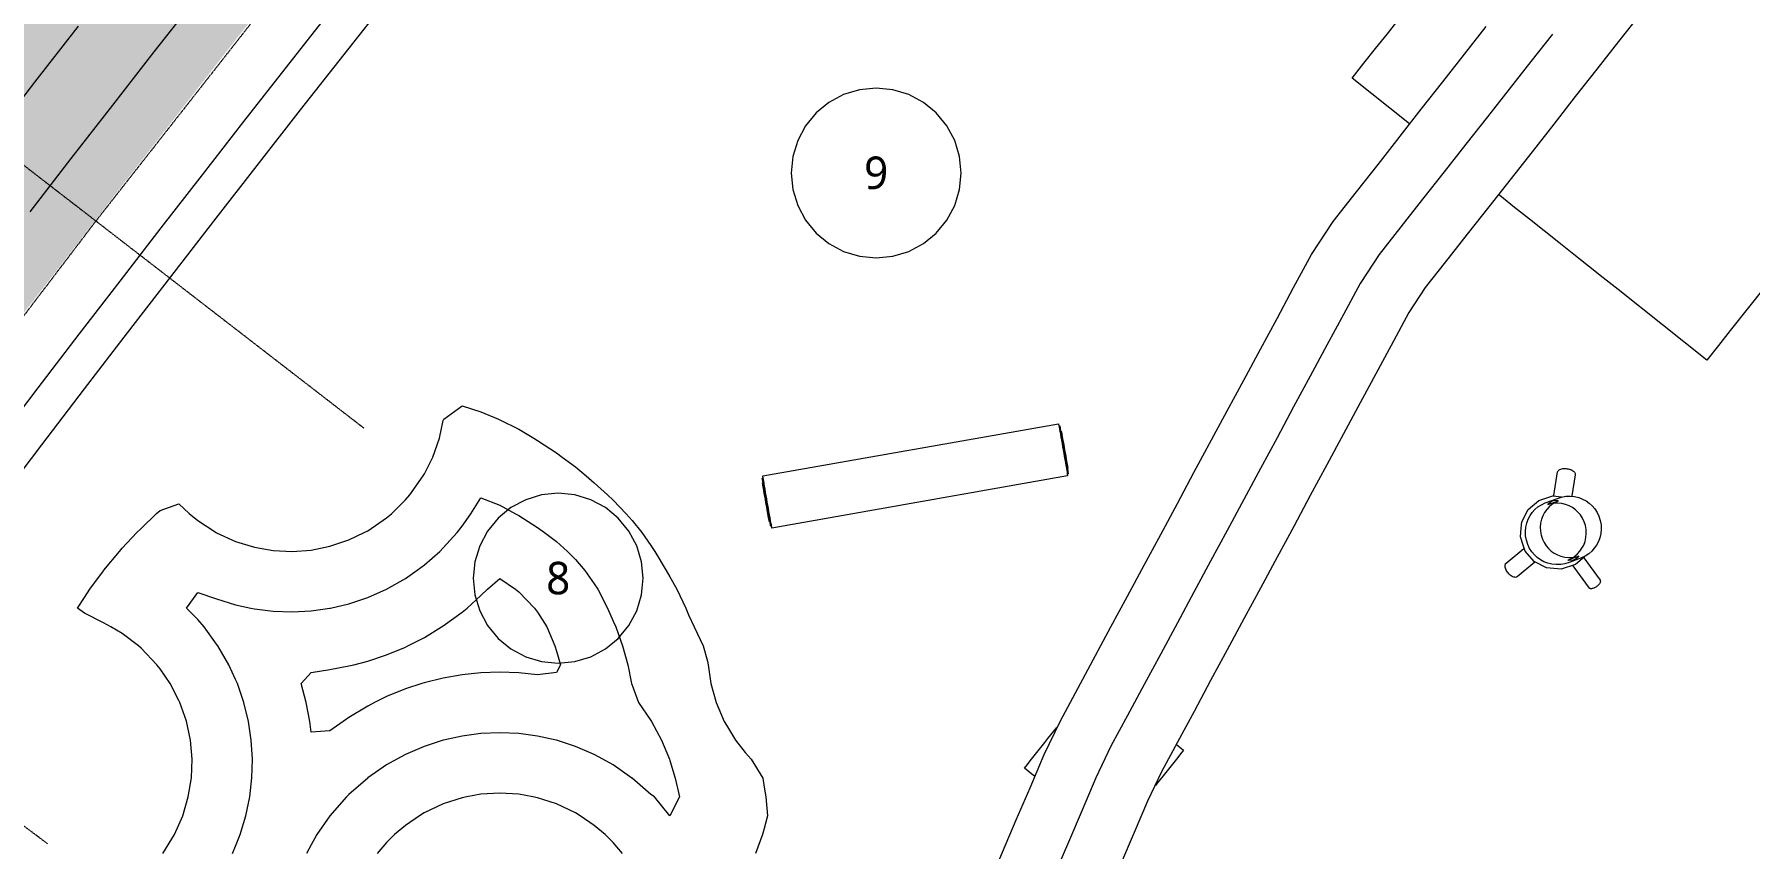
# Model space of a CAD drawing. Header units: millimetres. Extents: x -100577 to 287200, y -212120 to 238461.
# Drawn here: x 59227 to 68313, y 16229 to 20543 of the extents above; entities that cross this region are included whole.
import ezdxf

# ---------------------------------------------------------------- set-up
doc = ezdxf.new("R2010")
doc.units = ezdxf.units.MM
doc.linetypes.add('DASHDOT', pattern=[3.556, 2.54, -0.508, 0, -0.508])
doc.linetypes.add('PHANTOM', pattern=[6.35, 3.175, -0.635, 0.635, -0.635, 0.635, -0.635])
for name, color, linetype, lineweight in [('06_部屋の色', 8, 'Continuous', 0), ('10_見えがかり', 7, 'Continuous', 13), ('20_上部（屋根の外形・梁）', 8, 'PHANTOM', 9), ('30_敷地・外構', 8, 'Continuous', 9), ('40_通り芯', 1, 'DASHDOT', 9), ('41_通り芯の符号', 1, 'Continuous', 13), ('50_寸法', 3, 'Continuous', 9)]:
    doc.layers.add(name, color=color, linetype=linetype, lineweight=lineweight)
doc.styles.add('JP', font='NotoSansCJKjp-Regular.otf')

msp = doc.modelspace()

# ---------------------------------------------------------------- hatches: boundary and pattern name
at = {"layer": '06_部屋の色', "true_color": 0xd8ccb8}
msp.add_hatch(color=8, dxfattribs=at).paths.add_polyline_path([(53145.7, 13394.3), (53666, 14131.8), (54189.7, 14866.8), (54716.8, 15599.3), (55247.4, 16329.3), (55781.5, 17056.8), (56318.9, 17781.8), (56859.8, 18504.2), (57404.1, 19224.1), (57951.8, 19941.4), (58502.8, 20656.2), (59057.2, 21368.3), (59614.9, 22077.8), (60176, 22784.7), (60740.4, 23488.9), (61308.1, 24190.4), (61879.2, 24889.3), (62453.5, 25585.4), (63031.1, 26278.9), (63611.9, 26969.6), (64196, 27657.6), (64783.3, 28342.8), (65373.9, 29025.2), (65967.6, 29704.9), (66564.6, 30381.7), (67164.7, 31055.7), (67768, 31726.9), (68374.5, 32395.3), (68984.1, 33060.7), (69596.8, 33723.3), (70212.7, 34383), (70831.7, 35039.8), (71453.7, 35693.7), (72078.8, 36344.6), (72707, 36992.6), (73338.2, 37637.6), (73972.5, 38279.6), (74609.8, 38918.6), (75250, 39554.6), (75893.3, 40187.6), (76539.6, 40817.5), (77188.8, 41444.4), (77840.9, 42068.3), (78496, 42689), (79154, 43306.7), (79814.9, 43921.2), (80478.7, 44532.7), (81145.4, 45140.9), (82153.8, 44030.5), (81492.4, 43427), (80833.8, 42820.3), (80178, 42210.6), (79525.2, 41597.8), (78875.2, 40981.9), (78228.2, 40363), (77584.1, 39741), (76942.9, 39116), (76304.6, 38487.9), (75669.4, 37856.9), (75037.1, 37222.9), (74407.8, 36585.9), (73781.5, 35945.9), (73158.3, 35303), (72538, 34657.2), (71920.9, 34008.5), (71306.8, 33356.8), (70695.7, 32702.3), (70087.8, 32044.9), (69483, 31384.7), (68881.2, 30721.6), (68282.7, 30055.6), (67687.2, 29386.9), (67094.9, 28715.3), (66505.8, 28041), (65919.9, 27363.9), (65337.2, 26684.1), (64757.7, 26001.5), (64181.4, 25316.2), (63608.3, 24628.2), (63038.5, 23937.5), (62471.9, 23244.1), (61908.7, 22548), (61348.7, 21849.3), (60792, 21148), (60238.6, 20444), (59688.6, 19737.5), (59141.8, 19028.4), (58598.5, 18316.7), (58058.5, 17602.4), (57521.8, 16885.6), (56988.6, 16166.3), (56458.7, 15444.5), (55932.3, 14720.2), (55409.2, 13993.4), (54889.6, 13264.2), (54373.5, 12532.5), (53860.8, 11798.4), (53351.5, 11061.9), (52845.8, 10323), (52343.5, 9581.8), (51844.7, 8838.1), (51349.5, 8092.2), (50857.7, 7343.9), (50369.5, 6593.3), (49884.8, 5840.4), (49403.7, 5085.2), (48926.2, 4327.7), (48452.2, 3568.1), (47177.7, 4359.1), (47655.4, 5124.8), (48136.7, 5888.2), (48621.7, 6649.3), (49110.2, 7408.1), (49602.2, 8164.7), (50097.8, 8918.9), (50597, 9670.8), (51099.7, 10420.3), (51606, 11167.4), (52115.7, 11912.1), (52629, 12654.4)])

# ---------------------------------------------------------------- linework, layer by layer
at = {"layer": '10_見えがかり'}
for points in [[(66331.5, 20467.8), (66393.7, 20546.1), (66456, 20624.4), (66518.2, 20702.6), (66580.5, 20780.9), (66829.5, 21093.9), (66891.8, 21172.2), (66954, 21250.4), (67016.3, 21328.7), (67078.5, 21407), (67327.5, 21720), (67389.8, 21798.3), (67452, 21876.5), (67514.3, 21954.8), (67576.5, 22033.1), (67638.8, 22111.3), (67701, 22189.6), (67857.5, 22065.1), (67935.8, 22002.8), (67994.1, 21956.5)], [(59204.7, 19602.6), (59423.2, 19885.3), (59642.3, 20167.6), (59861.8, 20449.5), (60081.9, 20731)], [(67848, 20796.8), (67618.7, 20505), (67504.1, 20359.1), (67389.4, 20213.1), (67274.7, 20067.2), (67160.1, 19921.3), (66930.8, 19629.5), (66816.1, 19483.6), (66701.5, 19337.7), (66594.5, 19202), (66507.2, 19069), (66425.6, 18916.9), (66249.6, 18590.2), (66161.7, 18426.8), (66073.7, 18263.4), (65985.7, 18100), (65897.7, 17936.6), (65809.7, 17773.2), (65721.7, 17609.9), (65633.7, 17446.5), (65545.7, 17283.1), (65457.7, 17119.7), (65369.8, 16956.3), (65281.8, 16792.9), (65197.4, 16636.4), (65123.8, 16480.9), (65053, 16315.5), (64979.9, 16144.9)], [(60774.1, 20641.1), (60554.2, 20361), (60334.8, 20080.4), (60116, 19799.4), (59897.6, 19518), (59679.8, 19236.2), (59462.6, 18953.9), (59245.8, 18671.3), (59029.6, 18388.3)], [(64282.2, 16040.2), (64428.4, 16381.3), (64501.5, 16551.9), (64576.8, 16727.5), (64661.9, 16907.1), (64753.5, 17077.4), (64929.5, 17404.2), (65017.5, 17567.6), (65105.5, 17731), (65193.4, 17894.3), (65281.4, 18057.7), (65369.4, 18221.1), (65545.4, 18547.9), (65633.4, 18711.3), (65721.4, 18874.6), (65809.4, 19038), (65897.3, 19201.4), (65991.7, 19376.1), (66107.4, 19552.3), (66229.7, 19708.4), (66344.3, 19854.3), (66573.7, 20146.1), (66688.3, 20292), (66917.6, 20583.9)], [(66511.1, 20069.4), (66207, 20311.3), (66269.2, 20389.6), (66331.5, 20467.8)], [(68396.5, 19208.6), (68209.8, 18973.8), (68147.5, 18895.5), (68085.2, 18817.3), (67615.7, 19190.8), (67537.4, 19253), (67459.2, 19315.3), (67380.9, 19377.5), (67302.6, 19439.8), (67224.4, 19502), (67146.1, 19564.3), (67067.9, 19626.5), (66989.6, 19688.8), (66983.4, 19693.7)], [(63088.6, 18185.9), (63087.3, 18193.8), (63086.4, 18199.3), (63085.9, 18202.5), (63085.8, 18203.5), (64651.6, 18479.5), (64651.9, 18478.5), (64652.5, 18475.4), (64653.6, 18469.9), (64655, 18462), (64656.9, 18451.7), (64659.2, 18439.2), (64661.7, 18424.9), (64664.6, 18409.2), (64667.5, 18392.5), (64670.6, 18375.4), (64673.6, 18358.4), (64676.5, 18341.8), (64679.4, 18325.2), (64682.4, 18308.1), (64685.4, 18291), (64688.3, 18274.3), (64691.1, 18258.6), (64693.5, 18244.2), (64695.7, 18231.8), (64697.4, 18221.4), (64698.7, 18213.5), (64699.6, 18208), (64700.1, 18204.8), (64700.2, 18203.8), (63134.4, 17927.8), (63134.1, 17928.8), (63133.5, 17931.9), (63132.5, 17937.4), (63131, 17945.3), (63129.1, 17955.6), (63126.9, 17968.1), (63124.3, 17982.4), (63121.5, 17998.1), (63118.5, 18014.8), (63115.5, 18031.9), (63112.4, 18048.9), (63109.5, 18065.5), (63106.6, 18082.1), (63103.6, 18099.2), (63100.6, 18116.3), (63097.7, 18133), (63095, 18148.7), (63092.5, 18163.1), (63090.3, 18175.5), (63088.6, 18185.9)], [(64655.8, 18468.9), (64658.5, 18469.4), (64658.7, 18468.5), (64659.3, 18465.6), (64660.3, 18460.5), (64661.6, 18453.2), (64663.3, 18443.7), (64665.4, 18432.3), (64667.8, 18419.1), (64670.4, 18404.6), (64673.1, 18389.3), (64675.9, 18373.6), (64678.7, 18357.9), (64681.4, 18342.6), (64684.1, 18327.3), (64686.8, 18311.7), (64689.6, 18295.9), (64692.3, 18280.6), (64694.8, 18266.1), (64697, 18252.9), (64699, 18241.4), (64700.6, 18231.9), (64701.8, 18224.6), (64702.7, 18219.5), (64703.1, 18216.6), (64703.2, 18215.7), (64700.5, 18215.2)], [(64665.6, 18440.8), (64666.6, 18441), (64666.7, 18440.3), (64667.2, 18438), (64667.9, 18434.1), (64669, 18428.5), (64670.3, 18421.2), (64671.9, 18412.3), (64673.7, 18402.2), (64675.7, 18391), (64677.8, 18379.2), (64680, 18367), (64682.1, 18354.9), (64684.2, 18343.1), (64686.3, 18331.3), (64688.4, 18319.2), (64690.5, 18307.1), (64692.6, 18295.2), (64694.6, 18284), (64696.3, 18273.9), (64697.8, 18265), (64699.1, 18257.7), (64700, 18252), (64700.7, 18248.1), (64701, 18245.8), (64701.1, 18245.1), (64700.1, 18245)], [(63115.6, 18002.7), (63112.9, 18018), (63110.1, 18033.7), (63107.3, 18049.4), (63104.6, 18064.7), (63101.9, 18079.9), (63099.2, 18095.6), (63096.4, 18111.4), (63093.8, 18126.7), (63091.2, 18141.2), (63089, 18154.4), (63087, 18165.9), (63085.4, 18175.4), (63084.2, 18182.7), (63083.3, 18187.8), (63082.9, 18190.7), (63082.8, 18191.6), (63085.5, 18192.1)], [(67275.7, 18099.3), (67295.4, 18225), (67296.2, 18227.8), (67297.8, 18230.7), (67300.1, 18233.4), (67303.3, 18235.9), (67307.2, 18238.1), (67311.8, 18240), (67317.1, 18241.4), (67322.7, 18242.4), (67328.6, 18242.9), (67334.5, 18243), (67340.4, 18242.6), (67346.1, 18241.9), (67351.7, 18240.8), (67357.4, 18239.4), (67363.1, 18237.5), (67368.5, 18235.2), (67373.6, 18232.6), (67378.1, 18229.6), (67381.9, 18226.4), (67385, 18223.1), (67387.2, 18219.7), (67388.6, 18216.4), (67389.2, 18213.3), (67389.1, 18210.3), (67371.5, 18098.1)], [(63085.2, 18159.5), (63084.6, 18163.6), (63084.2, 18166), (63084.1, 18166.8), (63085, 18166.9)], [(63121.2, 17961.9), (63120.3, 17961.7), (63120.1, 17962.5), (63119.6, 17964.8), (63118.8, 17968.9), (63117.8, 17974.8), (63116.4, 17982.4), (63114.7, 17991.7), (63112.8, 18002.4), (63110.7, 18014.1), (63108.5, 18026.4), (63106.2, 18039.2), (63104, 18051.8), (63101.8, 18064.2), (63099.6, 18076.5), (63097.4, 18089.2), (63095.2, 18101.9), (63093, 18114.3), (63091, 18126), (63089.1, 18136.7), (63087.5, 18146), (63086.2, 18153.6), (63085.2, 18159.5)], [(67132.2, 17954.3), (67139.9, 17975), (67149.9, 17993.7), (67161.6, 18010.4), (67175.1, 18025.5), (67191.1, 18039.3), (67209.4, 18051.4), (67229.6, 18061.2), (67295.1, 18085), (67316.9, 18092.1), (67339.7, 18096.1), (67362.8, 18097), (67385.7, 18094.6), (67407.6, 18089.2), (67428.1, 18081.2), (67446.8, 18071), (67463.4, 18059.1), (67478.4, 18045.3), (67492.3, 18029.1), (67504.4, 18010.5), (67514.2, 17990), (67521.4, 17967.9), (67525.6, 17944.9), (67526.6, 17921.5), (67524.4, 17898.5), (67519.3, 17876.4), (67511.5, 17855.8), (67501.6, 17837), (67489.9, 17820.4), (67476.3, 17805.3), (67460.4, 17791.4), (67442.1, 17779.3), (67421.8, 17769.5), (67356.4, 17745.7), (67334.6, 17738.6), (67311.8, 17734.6), (67288.6, 17733.8), (67265.8, 17736.2), (67243.9, 17741.5), (67223.4, 17749.5), (67204.7, 17759.7), (67188.1, 17771.6), (67173.1, 17785.4), (67159.2, 17801.7), (67147.1, 17820.2), (67137.2, 17840.7), (67130.1, 17862.8), (67125.9, 17885.8), (67124.9, 17909.2), (67127.1, 17932.3), (67132.2, 17954.3)], [(67140, 18025.2), (67195.5, 18072.9), (67270.9, 18097.7), (67315.3, 18093.7)], [(63130.2, 17938.4), (63127.5, 17937.9), (63127.3, 17938.8), (63126.7, 17941.7), (63125.7, 17946.8), (63124.4, 17954.1), (63122.7, 17963.6), (63120.6, 17975), (63118.2, 17988.2), (63115.6, 18002.7)], [(67438.7, 17775.5), (67390.5, 17734), (67315.1, 17709.2), (67236.2, 17716.4), (67236.2, 17716.4), (67171.3, 17750.5), (67123.5, 17806), (67113.2, 17837.5), (67098.7, 17881.3), (67102.9, 17927.1), (67105.9, 17960.3), (67140, 18025.2)], [(67338.2, 18052.5), (67318, 18057.4), (67297, 18059.5), (67275.7, 18058.8), (67274.2, 18058.5), (67264.8, 18052.3), (67250, 18039.6), (67237.6, 18025.7), (67226.8, 18010.4), (67217.7, 17993.1), (67210.5, 17974.1), (67205.8, 17953.8), (67203.8, 17932.6), (67204.7, 17911.1), (67208.6, 17889.9), (67215.2, 17869.6), (67224.3, 17850.7), (67235.4, 17833.7), (67248.1, 17818.7), (67262, 17806), (67277.2, 17795), (67294.4, 17785.7), (67313.3, 17778.3), (67333.5, 17773.4), (67354.5, 17771.2), (67375.8, 17772), (67377.3, 17772.2), (67386.7, 17778.5), (67401.4, 17791.2), (67413.9, 17805.1), (67424.7, 17820.4), (67433.8, 17837.7), (67440.9, 17856.6), (67445.7, 17877), (67447.6, 17898.2), (67446.7, 17919.7), (67442.9, 17940.9), (67436.3, 17961.2), (67427.2, 17980), (67416.1, 17997.1), (67403.3, 18012), (67389.5, 18024.8), (67374.2, 18035.7), (67357, 18045.1), (67338.2, 18052.5)], [(67256.6, 18063.2), (67243.7, 18051.9), (67243.7, 18051.9), (67301.1, 18072.7), (67297.3, 18073.1), (67274.2, 18072.3), (67269, 18071.4), (67256.6, 18063.2)], [(67174.5, 17746.5), (67081, 17669.8), (67078.5, 17668.2), (67075.5, 17667.1), (67072, 17666.6), (67068.1, 17666.8), (67063.8, 17667.8), (67059.2, 17669.4), (67054.4, 17671.7), (67049.7, 17674.7), (67045.1, 17678.1), (67040.7, 17681.9), (67036.6, 17686), (67033, 17690.2), (67029.6, 17694.6), (67026.4, 17699.3), (67023.5, 17704.4), (67021, 17709.6), (67019.1, 17714.8), (67017.7, 17719.9), (67017, 17724.7), (67017, 17729.2), (67017.5, 17733.1), (67018.7, 17736.4), (67020.3, 17739.1), (67022.3, 17741.2), (67117.1, 17819)], [(67350.4, 17758), (67354.1, 17757.6), (67377.3, 17758.5), (67382.4, 17759.4), (67394.9, 17767.6), (67407.8, 17778.8), (67407.8, 17778.9), (67350.4, 17758)], [(67434.4, 17769.3), (67520.9, 17650.8), (67521.8, 17649.2), (67522.3, 17647.2), (67522.3, 17644.8), (67521.7, 17642.2), (67520.6, 17639.2), (67519, 17636.1), (67516.9, 17632.8), (67514.3, 17629.5), (67511.4, 17626.3), (67508.3, 17623.2), (67505, 17620.4), (67501.6, 17617.8), (67498.2, 17615.4), (67494.4, 17613.2), (67490.6, 17611.1), (67486.6, 17609.3), (67482.7, 17607.8), (67479, 17606.8), (67475.5, 17606.2), (67472.3, 17606.1), (67469.6, 17606.4), (67467.4, 17607.1), (67465.6, 17608.1), (67464.3, 17609.5), (67377.9, 17727.8)], [(64525.4, 16612.6), (64510.5, 16624.4), (64491, 16640), (64471.4, 16655.6), (64487, 16675.1), (64502.5, 16694.7), (64580.3, 16792.5), (64595.9, 16812.1)], [(64595.9, 16812.1), (64611.5, 16831.7), (64642.3, 16870.5)], [(65277.5, 16781), (65294.9, 16767.2), (65314.5, 16751.6), (65298.9, 16732.1), (65283.3, 16712.5), (65205.5, 16614.7), (65190, 16595.1), (65174.4, 16575.5), (65165.5, 16564.3)]]:
    msp.add_lwpolyline(points, dxfattribs=at)
at = {"layer": '20_上部（屋根の外形・梁）'}
msp.add_lwpolyline([(68443.7, 30227.5), (66602.8, 28144.4), (66602.5, 28144.1), (64792.3, 26034.3), (64792, 26034), (63012.9, 23897.9), (63012.6, 23897.5), (61264.9, 21735.7), (61264.6, 21735.4), (59548.8, 19548.2), (59548.5, 19547.8), (57864.8, 17335.7)], dxfattribs=at)
at = {"layer": '30_敷地・外構'}
for points in [[(67268.2, 20544.4), (67153.5, 20398.5), (67038.9, 20252.6), (66924.2, 20106.7), (66809.5, 19960.8), (66694.9, 19814.9), (66580.2, 19669), (66465.6, 19523), (66350.9, 19377.1), (66249.5, 19222.6), (66161.5, 19059.2), (66073.5, 18895.8), (65985.5, 18732.4), (65897.5, 18569), (65809.5, 18405.6), (65721.5, 18242.3), (65633.6, 18078.9), (65545.6, 17915.5), (65457.6, 17752.1), (65369.6, 17588.7), (65281.6, 17425.3), (65193.6, 17261.9), (65105.6, 17098.6), (65017.6, 16935.2), (64929.7, 16771.8), (64850.3, 16604.2), (64777.2, 16433.7), (64704.1, 16263.1), (64631, 16092.5)], [(59907.4, 16203.9), (59969.3, 16303.9), (59992.9, 16355.5), (60013.5, 16403.9), (60042.8, 16503.9), (60059, 16603.9), (60062.7, 16703.9), (60054.1, 16803.9), (60032.8, 16903.9), (59997.9, 17003.9), (59992.9, 17014.2), (59946.8, 17103.9), (59893, 17182.7), (59876.5, 17203.9), (59793, 17291.6), (59778.9, 17303.9), (59693, 17368.9), (59633, 17403.9), (59593, 17425.2), (59493, 17477.6), (59456.3, 17503.9), (59493, 17560.4), (59520.8, 17603.9), (59593, 17701), (59595.1, 17703.9), (59678, 17803.9), (59693, 17820.3), (59770.8, 17903.9), (59793, 17925.9), (59874.1, 18003.9), (59893, 18021.1), (59993, 18055.5), (60047.7, 18003.9), (60093, 17967), (60190.8, 17903.9), (60193, 17902.6), (60293, 17857), (60393, 17826.2), (60493, 17808.8), (60593, 17803.9), (60693, 17811.2), (60793, 17831.3), (60893, 17864.9), (60973.8, 17903.8), (60993, 17913.8), (61093, 17982.2), (61118.7, 18003.8), (61193, 18076.8), (61216.5, 18103.8), (61287.2, 18203.8), (61293, 18214.5), (61337.7, 18303.8), (61372.9, 18403.8), (61393, 18498.1), (61395.6, 18503.8), (61493, 18575.6), (61593, 18543.2), (61685.4, 18503.8), (61693, 18500.7), (61793, 18451.6), (61873.2, 18403.8), (61893, 18392.3), (61993, 18325.8), (62022.2, 18303.8), (62093, 18251.1), (62149.8, 18203.7), (62193, 18167.8), (62263.2, 18103.7), (62293, 18075.6), (62362, 18003.7), (62393, 17967.9), (62445, 17903.7), (62493, 17835.4), (62514.7, 17803.7), (62574.7, 17703.7), (62593, 17669.4), (62629.5, 17603.7), (62678, 17503.7), (62693, 17468.2), (62721.8, 17403.7), (62770.4, 17303.7), (62793, 17222.7), (62795.9, 17203.7), (62810.8, 17103.7), (62838.8, 17003.7), (62881.3, 16903.7), (62892.9, 16882.8), (62941.6, 16803.7), (62992.9, 16738.3), (63024.4, 16703.7), (63085.6, 16603.7), (63092.9, 16555.7), (63101.2, 16503.7)], [(60276.8, 16203.8), (60292.9, 16242.2), (60317.6, 16303.8), (60347.9, 16403.8), (60368.6, 16503.8), (60380.1, 16603.8), (60382.7, 16703.8), (60376.6, 16803.8), (60361.5, 16903.8), (60337, 17003.8), (60302.7, 17103.8), (60292.9, 17126.2), (60257.2, 17203.8), (60199.5, 17303.9), (60193, 17313.5), (60126.3, 17403.9), (60093, 17442.7), (60034.1, 17503.9), (60093, 17586.9), (60193, 17552.8), (60293, 17521.4), (60373.9, 17503.8), (60393, 17499.8), (60493, 17487.4), (60593, 17483.9), (60693, 17489.1), (60793, 17503.3), (60795.1, 17503.8), (60893, 17526.8), (60993, 17560.2), (61092, 17603.8), (61093, 17604.2), (61193, 17661.1), (61255, 17703.8), (61293, 17732.3), (61374.4, 17803.8), (61393, 17822.1), (61466.4, 17903.8), (61493, 17938.2), (61539.3, 18003.8), (61593, 18087.2), (61693, 18048.6), (61775.4, 18003.8), (61793, 17994.2), (61893, 17930.5), (61929.5, 17903.8), (61993, 17855.7), (62051.6, 17803.8), (62093, 17761.7), (62142.6, 17703.7), (62193, 17632.2), (62211.3, 17603.7), (62263.5, 17503.7), (62293, 17434.8), (62306.4, 17403.7), (62342.3, 17303.7), (62370.4, 17203.7), (62390.8, 17103.7), (62392.9, 17095.5), (62428.1, 17003.7), (62492.9, 16908), (62495.6, 16903.7), (62548.7, 16803.7), (62590.8, 16703.7), (62592.9, 16697.3), (62622.1, 16603.7)], [(62013.9, 17203.8), (61993, 17163.4), (61893, 17150), (61793, 17160.3), (61693, 17163.8), (61593, 17160.3), (61493, 17150), (61392.9, 17132.6), (61292.9, 17107.9), (61279.9, 17103.8), (61192.9, 17075.4), (61092.9, 17034.7), (61029.8, 17003.8), (60992.9, 16984.9), (60892.9, 16924.9), (60862.2, 16903.8), (60792.9, 16853), (60692.9, 16847.2), (60686.3, 16903.8), (60667.4, 17003.8), (60641.2, 17103.8), (60693, 17161.9), (60793, 17179), (60893, 17197.1), (60919.6, 17203.8), (60993, 17222.6), (61093, 17255.9), (61193, 17297.4), (61206.1, 17303.8), (61293, 17348.3), (61384.6, 17403.8), (61393, 17409.2), (61493, 17482.3), (61519, 17503.8), (61593, 17570), (61627.9, 17603.8), (61693, 17659.8), (61775.9, 17603.8), (61793, 17590.1), (61877, 17503.8), (61893, 17482.2), (61942, 17403.8), (61984.6, 17303.8), (61993, 17275.8), (62013.9, 17203.8)], [(62622.1, 16603.7), (62644, 16503.7), (62593.6, 16403.7), (62592.9, 16403.4), (62592.7, 16403.7), (62512, 16503.7), (62492.9, 16515.6), (62392.9, 16603.5), (62392.6, 16603.7), (62292.9, 16672.8), (62238.5, 16703.7), (62192.9, 16728.1), (62092.9, 16771.1), (61992.9, 16803.6), (61992.1, 16803.8), (61892.9, 16826.1), (61792.9, 16839.4), (61692.9, 16843.8), (61592.9, 16839.4), (61492.9, 16826.1), (61393.7, 16803.8), (61392.9, 16803.6), (61292.9, 16771.2), (61192.9, 16728.1), (61147.3, 16703.8), (61092.9, 16672.8), (60993.2, 16603.8), (60992.9, 16603.6), (60892.9, 16515.7), (60881.1, 16503.8), (60793.1, 16403.8), (60792.9, 16403.5), (60723.9, 16303.8), (60692.9, 16249.4), (60668.6, 16203.8)], [(62342.1, 16203.7), (62292.9, 16261.5), (62250.6, 16303.7), (62192.9, 16352.9), (62118.4, 16403.7), (62092.9, 16419.4), (61992.9, 16466.7), (61892.9, 16499), (61867.8, 16503.8), (61792.9, 16517.6), (61692.9, 16523.8), (61592.9, 16517.6), (61518, 16503.8), (61492.9, 16499), (61392.9, 16466.7), (61292.9, 16419.4), (61267.4, 16403.8), (61192.9, 16353), (61135.2, 16303.8), (61092.9, 16261.5), (61043.7, 16203.8)], [(63101.2, 16503.7), (63110.8, 16403.7), (63092.9, 16335.4), (63084.8, 16303.7), (63046.9, 16203.7)]]:
    msp.add_lwpolyline(points, dxfattribs=at)
at = {"layer": '40_通り芯'}
for points in [[(60973.3, 18456.5), (45623, 30319.4)], [(59297.7, 16255.1), (43774.7, 27891.1)]]:
    msp.add_lwpolyline(points, dxfattribs=at)
at = {"layer": '41_通り芯の符号'}
for points in [[(64136.2, 19808.4), (64127.6, 19896.2), (64102, 19980.6), (64060.4, 20058.4), (64004.4, 20126.6), (63936.2, 20182.6), (63858.4, 20224.2), (63774, 20249.8), (63686.2, 20258.4), (63598.4, 20249.8), (63514, 20224.2), (63436.2, 20182.6), (63368, 20126.6), (63312, 20058.4), (63270.5, 19980.6), (63244.9, 19896.2), (63236.2, 19808.4), (63244.9, 19720.6), (63270.5, 19636.2), (63312, 19558.4), (63368, 19490.2), (63436.2, 19434.3), (63514, 19392.7), (63598.4, 19367.1), (63686.2, 19358.4), (63774, 19367.1), (63858.4, 19392.7), (63936.2, 19434.3), (64004.4, 19490.2), (64060.4, 19558.4), (64102, 19636.2), (64127.6, 19720.6), (64136.2, 19808.4)], [(62451.9, 17661.6), (62443.3, 17749.3), (62417.7, 17833.8), (62376.1, 17911.6), (62320.1, 17979.8), (62251.9, 18035.7), (62174.1, 18077.3), (62089.7, 18102.9), (62001.9, 18111.6), (61914.1, 18102.9), (61829.7, 18077.3), (61751.9, 18035.7), (61683.7, 17979.8), (61627.7, 17911.6), (61586.2, 17833.8), (61560.6, 17749.3), (61551.9, 17661.6), (61560.6, 17573.8), (61586.2, 17489.3), (61627.7, 17411.5), (61683.7, 17343.4), (61751.9, 17287.4), (61829.7, 17245.8), (61914.1, 17220.2), (62001.9, 17211.6), (62089.7, 17220.2), (62174.1, 17245.8), (62251.9, 17287.4), (62320.1, 17343.4), (62376.1, 17411.5), (62417.7, 17489.3), (62443.3, 17573.8), (62451.9, 17661.6)]]:
    msp.add_lwpolyline(points, dxfattribs=at)
at = {"layer": '50_寸法'}
for points in [[(59040.2, 18071.6), (59266.7, 18368.8), (59493.7, 18665.6), (59721.4, 18962), (59949.6, 19257.9), (60178.4, 19553.3), (60407.8, 19848.3), (60637.8, 20142.8), (60868.4, 20436.9), (61099.5, 20730.6)], [(59000.1, 19991.7), (59230.4, 20289), (59461.3, 20585.9)]]:
    msp.add_lwpolyline(points, dxfattribs=at)

# ---------------------------------------------------------------- texts
at = {"layer": '41_通り芯の符号', "char_height": 172, "attachment_point": 5, "style": 'JP'}
for s, insert in [('9', (63686.2, 19808.4)), ('8', (62001.9, 17661.6))]:
    msp.add_mtext(s, dxfattribs=dict(at, insert=insert))

doc.saveas('drawing.dxf')
